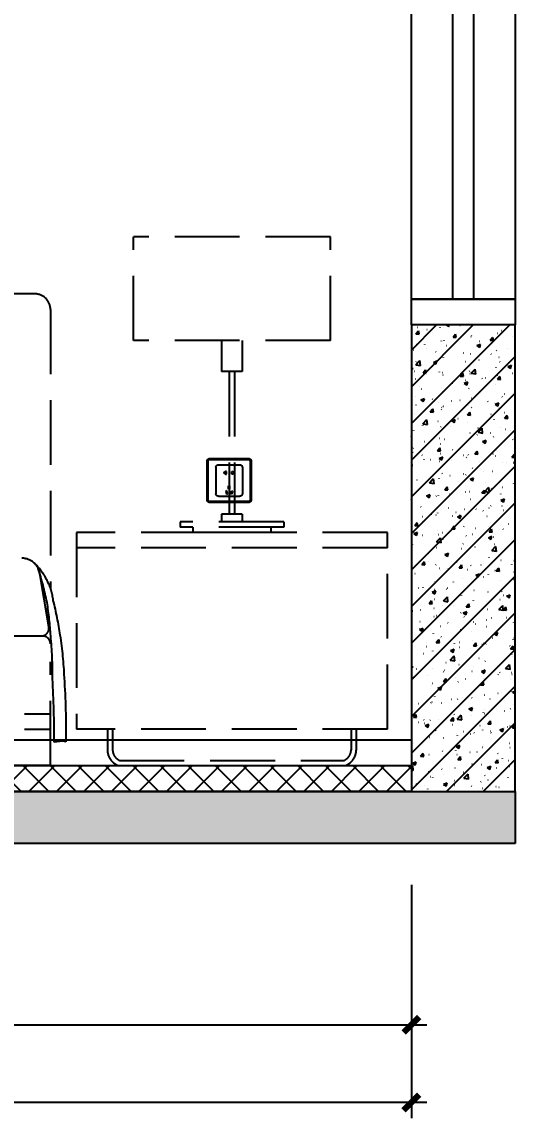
# Model space of a CAD drawing. Extents: x 468514 to 728049, y -74127 to 69080.
# Drawn here: x 505249 to 506200, y -71207 to -69092 of the extents above; entities that cross this region are included whole.
import ezdxf

# ---------------------------------------------------------------- set-up
doc = ezdxf.new("R2010")
doc.units = 0
doc.header["$LTSCALE"] = 500
doc.header["$MEASUREMENT"] = 0
doc.linetypes.add('DASH', pattern=[0.35, 0.25, -0.1])
doc.layers.get('Defpoints').update_dxf_attribs({"color": 229})
for name, color, linetype in [('E 立面墙体', 245, 'Continuous'), ('E 立面家具、洁具', 153, 'Continuous'), ('E 立面标注尺寸', 9, 'Continuous'), ('E 立面装饰完成线', 225, 'Continuous'), ('E 立面门', 107, 'Continuous')]:
    doc.layers.add(name, color=color, linetype=linetype)
doc.styles.add('PDC DIM', font='PMingLiU-ExtB.ttf', dxfattribs={"width": 0.85})
doc.dimstyles.new('PDC-A2', dxfattribs={"dimscale": 0, "dimtxt": 2.5, "dimasz": 1, "dimexe": 1, "dimexo": 1, "dimgap": 0.7, "dimtad": 1, "dimdec": 0, "dimtxsty": 'PDC DIM', "dimblk": 'ARCHTICK', "dimcen": 1, "dimdle": 1, "dimclrd": 8, "dimclre": 8, "dimclrt": 9, "dimadec": 0, "dimazin": 0, "dimtfac": 1, "dimtdec": 0, "dimtix": 1, "dimtmove": 2, "dimatfit": 3, "dimldrblk": 'PDC A2 T R', "dimfxl": 10, "dimfxlon": 1, "dimarcsym": 0})

# ---------------------------------------------------------------- blocks, each defined once
blk = doc.blocks.new('4545')
at = {"linetype": 'DASH', "lineweight": -2}
for p, q in [((509313, -71440.6), (508933, -71440.6)), ((508933, -71640.6), (508933, -71440.6)), ((509313, -71640.6), (509313, -71440.6)), ((508743, -71550.6), (507003, -71550.6)), ((508773, -71580.6), (508773, -72121.2)), ((509313, -71640.6), (508933, -71640.6)), ((509103, -71640.6), (509103, -71700.6)), ((509143, -71640.6), (509143, -71700.6)), ((509143, -71700.6), (509103, -71700.6)), ((509118, -71700.6), (509118, -71975.6)), ((509128, -71700.6), (509128, -71975.6)), ((509143, -71975.6), (509103, -71975.6)), ((509103, -71975.6), (509103, -71990.6)), ((509143, -71975.6), (509143, -71990.6)), ((509223, -71990.6), (509023, -71990.6)), ((509023, -71990.6), (509023, -72000.6)), ((509223, -72000.6), (509023, -72000.6)), ((509048, -72000.6), (509048, -72010.6)), ((509198, -72000.6), (509198, -72010.6)), ((509223, -71990.6), (509223, -72000.6)), ((509423, -72010.6), (508823, -72010.6)), ((508823, -72010.6), (508823, -72390.6)), ((509198, -72010.6), (509048, -72010.6)), ((509198, -72010.6), (509048, -72010.6)), ((509148, -72010.6), (509098, -72010.6)), ((509423, -72390.6), (509423, -72010.6)), ((509423, -72040.6), (508823, -72040.6)), ((508770, -72193.1), (508752.6, -72089.8)), ((508758, -72210.6), (506988, -72210.6)), ((508773, -72460.6), (508773, -72260.6)), ((506973, -72360.6), (508773, -72360.6)), ((506973, -72390.6), (508773, -72390.6)), ((509423, -72390.6), (508823, -72390.6)), ((508883, -72390.6), (508883, -72430.7)), ((508893, -72390.6), (508893, -72430.7)), ((508796.5, -72413.5), (508780.2, -72415.6)), ((508803.3, -72414.6), (508796.5, -72413.5)), ((508773, -72460.6), (508698, -72460.6)), ((508904.4, -72460.6), (509341.6, -72460.6)), ((508906.3, -72450.6), (509339.6, -72450.6))]:
    blk.add_line(p, q, dxfattribs=at)
at = {"linetype": 'DASH'}
for p, q in [((509353, -72390.6), (509353, -72430.7)), ((509363, -72390.6), (509363, -72430.7))]:
    blk.add_line(p, q, dxfattribs=at)
at = {"linetype": 'DASH', "lineweight": -2}
for centre, radius, start, end in [((508743, -71580.6, 0), 30, 0, 90), ((508718.1, -72095.6, 0), 35, 9.588, 90), ((508659.3, -72157.3), 120.2, 7.2679, 45.8329), ((508045.6, -72298.6, 0), 737, 11.9757, 17.2395), ((508092.9, -72251.7, 0), 681.9, 3.4687, 8.941), ((508064.2, -72321.4), 736.5, 8.7891, 14.0907), ((508755.2, -72195.6, 0), 15, 270, 9.588), ((508758, -72225.6, 0), 15, 0, 90), ((508025.3, -72282, 0), 751.7, 359.1544, 5.4636), ((508064.2, -72321.4), 736.5, 2.3717, 8.7891), ((507131.5, -72398.5, 0), 1648.8, 359.4047, 3.6643), ((507147.2, -72396.5), 1656.3, 359.3735, 3.6527), ((508915.8, -72429.8), 32.9, 181.51, 249.5862), ((508915.8, -72429.8), 22.9, 181.51, 245.4679)]:
    blk.add_arc(centre, radius, start, end, dxfattribs=at)
at = {"linetype": 'DASH'}
for radius, start in [(22.9, 294.5321), (32.9, 290.4138)]:
    blk.add_arc((509330.1, -72429.8), radius, start, 358.49, dxfattribs=at)
blk = doc.blocks.new('ffffaasd')
at = {"linetype": 'DASH', "lineweight": -2, "ltscale": 20}
for p, q in [((69855.2, 418079.7), (69855.2, 418028.7)), ((69901.2, 418084.7), (69860.2, 418084.7)), ((69906.2, 418079.7), (69906.2, 418028.7)), ((69901.2, 418023.7), (69860.2, 418023.7))]:
    blk.add_line(p, q, dxfattribs=at)
for points in [[(69843.2, 418011.7), (69918.2, 418011.7, 0.414214), (69923.2, 418016.7), (69923.2, 418091.7, 0.414214), (69918.2, 418096.7), (69843.2, 418096.7, 0.414214), (69838.2, 418091.7), (69838.2, 418016.7, 0.414214)], [(69843.2, 418013.7), (69918.2, 418013.7, 0.414214), (69921.2, 418016.7), (69921.2, 418091.7, 0.414214), (69918.2, 418094.7), (69843.2, 418094.7, 0.414214), (69840.2, 418091.7), (69840.2, 418016.7, 0.414214)]]:
    blk.add_lwpolyline(points, format="xyb", close=True, dxfattribs=at)
for points in [[(69873.7, 418066.6), (69875.7, 418066.6), (69875.7, 418071.6), (69873.7, 418071.6)], [(69887.7, 418066.6), (69885.7, 418066.6), (69885.7, 418071.6), (69887.7, 418071.6)]]:
    blk.add_lwpolyline(points, dxfattribs=at)
for points in [[(69875.8, 418028.1), (69877.7, 418028.6), (69876.2, 418034.4), (69874.2, 418033.9)], [(69879.7, 418037.6), (69881.7, 418037.6), (69881.7, 418043.6), (69879.7, 418043.6)], [(69885.6, 418028.1), (69883.7, 418028.6), (69885.2, 418034.4), (69887.2, 418033.9)]]:
    blk.add_lwpolyline(points, close=True, dxfattribs=at)
for centre, radius, start, end in [((69860.2, 418079.7), 5, 90, 180), ((69873.9, 418069.1), 2.51, 93.6471, 266.3529), ((69887.5, 418069.1), 2.51, 273.6471, 86.3529), ((69901.2, 418079.7), 5, 0, 90), ((69860.2, 418028.7), 5, 180, 270), ((69901.2, 418028.7), 5, 270, 0)]:
    blk.add_arc(centre, radius, start, end, dxfattribs=at)
blk = doc.blocks.new('d34')
at = {"linetype": 'ByBlock', "lineweight": -2}
blk.add_blockref('ffffaasd', (0, 0), dxfattribs=at)
blk = doc.blocks.new('_ArchTick')
at = {"color": 0, "linetype": 'ByBlock', "const_width": 0.4}
blk.add_lwpolyline([(-0.5, -0.5), (0.5, 0.5)], dxfattribs=at)
blk = doc.blocks.new('*D1929')
at = {"layer": 'Defpoints', "color": 0, "transparency": 16777216}
for p in [(502800.4, -70726.5), (506000.4, -70726.5), (506000.4, -71026.5)]:
    blk.add_point(p, dxfattribs=at)
at = {"layer": 'E 立面标注尺寸', "color": 8, "lineweight": -2, "transparency": 16777216}
for p, q in [((502800.4, -70756.5), (502800.4, -71056.5)), ((506000.4, -70756.5), (506000.4, -71056.5)), ((502770.4, -71026.5), (506030.4, -71026.5))]:
    blk.add_line(p, q, dxfattribs=at)
at = {"layer": 'E 立面标注尺寸', "color": 8, "lineweight": -2, "transparency": 16777216, "xscale": 30.00000447440561, "yscale": 30.00000447440561, "zscale": 30.00000447440561, "rotation": 180}
blk.add_blockref('_ArchTick', (502800.4, -71026.5), dxfattribs=at)
at = {"layer": 'E 立面标注尺寸', "color": 8, "lineweight": -2, "transparency": 16777216, "xscale": 30.00000447440561, "yscale": 30.00000447440561, "zscale": 30.00000447440561}
blk.add_blockref('_ArchTick', (506000.4, -71026.5), dxfattribs=at)
at = {"layer": 'E 立面标注尺寸', "color": 9, "transparency": 16777216, "insert": (504400.4, -70963.7), "char_height": 75, "attachment_point": 5, "style": 'PDC DIM'}
blk.add_mtext('3200', dxfattribs=at)
blk = doc.blocks.new('PDC A2 T R')
at = {"color": 0, "linetype": 'ByBlock'}
blk.add_line((0, 0), (-2, 0), dxfattribs=at)
for points in [[(-2.147, 0.886), (-1.491, 1.345), (-0.6, 0), (0, 0)], [(-2.147, -0.886), (-1.491, -1.345), (-0.6, 0), (0, 0)]]:
    blk.add_solid(points, dxfattribs=at)
blk = doc.blocks.new('*D1930')
at = {"layer": 'Defpoints', "color": 0, "transparency": 16777216}
for p in [(501700.4, -70726.5), (506000.4, -70726.5), (501700.4, -71176.5)]:
    blk.add_point(p, dxfattribs=at)
at = {"layer": 'E 立面标注尺寸', "color": 8, "lineweight": -2, "transparency": 16777216}
for p, q in [((501700.4, -70876.5), (501700.4, -71206.5)), ((506000.4, -70876.5), (506000.4, -71206.5)), ((506030.4, -71176.5), (501670.4, -71176.5))]:
    blk.add_line(p, q, dxfattribs=at)
at = {"layer": 'E 立面标注尺寸', "color": 8, "lineweight": -2, "transparency": 16777216, "xscale": 30.00000447440561, "yscale": 30.00000447440561, "zscale": 30.00000447440561, "rotation": 180}
blk.add_blockref('_ArchTick', (501700.4, -71176.5), dxfattribs=at)
at = {"layer": 'E 立面标注尺寸', "color": 8, "lineweight": -2, "transparency": 16777216, "xscale": 30.00000447440561, "yscale": 30.00000447440561, "zscale": 30.00000447440561}
blk.add_blockref('_ArchTick', (506000.4, -71176.5), dxfattribs=at)
at = {"layer": 'E 立面标注尺寸', "color": 9, "transparency": 16777216, "insert": (503850.4, -71113.7), "char_height": 75, "attachment_point": 5, "style": 'PDC DIM'}
blk.add_mtext('4300', dxfattribs=at)

msp = doc.modelspace()

# ---------------------------------------------------------------- hatches: boundary and pattern name
at = {"layer": 'E 立面墙体'}
h = msp.add_hatch(dxfattribs=at)
h.set_pattern_fill('钢筋混凝土', color=250, scale=10, pattern_type=2)
h.set_pattern_definition([(45, (4306.397, -72201.5), (-35.355339, 35.355339), []), (50, (4306.397, -72201.5), (71.726018, -6.2752135), [7.5, -82.5]), (355, (4306.4, -72201.5), (-13.875133, 75.219213), [6, -66]), (100.4514, (4312.374, -72202.02), (57.850938, 68.943954), [6.374019, -70.114211]), (46.1842, (4306.4, -72181.5), (106.724105, -16.551901), [11.25, -123.75]), (96.6356, (4315.29, -72182.88), (93.46627, 97.411787), [9.561029, -105.1713]), (351.1842, (4306.4, -72181.5), (93.466195, 97.41186), [9, -99]), (21, (4316.397, -72186.5), (59.690705, -40.261889), [7.5, -82.5]), (326, (4316.4, -72186.5), (24.331533, 72.515005), [6, -66]), (71.4514, (4321.37, -72189.855), (84.022263, 32.25305), [6.374019, -70.114211]), (37.5, (4306.397, -72201.5), (1.2159855, 33.2893854), [0.5, -65.2, 0.5, -67, 0.5, -66.25]), (7.5, (4306.397, -72201.5), (26.3069537, 39.4411712), [0.5, -38.2, 0.5, -63.7, 0.5, -25.25]), (327.5, (4284.097, -72201.5), (53.3822436, -2.2554872), [0.5, -25, 0.5, -78, 0.5, -103.5]), (317.5, (4274.097, -72201.5), (58.318617, 10.0104982), [0.5, -32.5, 0.5, -51.8, 0.5, -73.5])])
h.paths.add_polyline_path([(506000.4, -70576.5), (506200.4, -70576.5), (506200.4, -69676.5), (506000.4, -69676.5)])
h = msp.add_hatch(dxfattribs=at)
h.set_pattern_fill('ANSI37', color=250, scale=300)
h.set_pattern_definition([(45, (8256.397, -72201.5), (-26.5165043, 26.5165043), []), (135, (8256.397, -72201.5), (-26.5165043, -26.5165043), [])])
h.paths.add_polyline_path([(501700.4, -70526.5), (506000.4, -70526.5), (506000.4, -70576.5), (501700.4, -70576.5)])
h = msp.add_hatch(color=250, dxfattribs=at)
h.dxf.hatch_style = 1
h.paths.add_polyline_path([(506200.4, -70676.5), (501500.4, -70676.5), (501500.4, -70576.5), (506200.4, -70576.5)])

# ---------------------------------------------------------------- linework, layer by layer
for points in [[(506000.4, -70576.5), (506200.4, -70576.5), (506200.4, -69676.5), (506000.4, -69676.5)], [(506200.4, -70676.5), (501500.4, -70676.5), (501500.4, -70576.5), (506200.4, -70576.5)]]:
    msp.add_lwpolyline(points, close=True, dxfattribs=at)
at = {"layer": 'E 立面家具、洁具'}
msp.add_line((501700.4, -70476.5), (506000.4, -70476.5), dxfattribs=at)
at = {"layer": 'E 立面装饰完成线'}
msp.add_lwpolyline([(501700.4, -70526.5), (506000.4, -70526.5), (506000.4, -70576.5), (501700.4, -70576.5)], close=True, dxfattribs=at)
at = {"layer": 'E 立面门'}
for points in [[(506200.4, -69626.5), (506000.4, -69626.5), (506000.4, -68076.5), (506200.4, -68076.5)], [(506080.4, -68076.5), (506120.4, -68076.5), (506120.4, -69626.5), (506080.4, -69626.5)], [(506000.4, -69626.5), (506200.4, -69626.5), (506200.4, -69676.5), (506000.4, -69676.5)]]:
    msp.add_lwpolyline(points, close=True, dxfattribs=at)

# ---------------------------------------------------------------- block references
at = {"layer": 'E 立面家具、洁具'}
msp.add_blockref('4545', (-3468.9, 1934.1), dxfattribs=at)
at = {"layer": 'E 立面家具、洁具', "linetype": 'DASH', "ltscale": 20, "xscale": -1}
msp.add_blockref('d34', (575529.5, -488030.7), dxfattribs=at)

# ---------------------------------------------------------------- dimensions: what is measured, and where the dimension line sits
at = {"layer": 'E 立面标注尺寸'}
for base, p1, p2, picture, middle in [((501700.4, -71176.5), (506000.4, -70726.5), (501700.4, -70726.5), '*D1930', (503850.4, -71113.7)), ((506000.4, -71026.5), (502800.4, -70726.5), (506000.4, -70726.5), '*D1929', (504400.4, -70963.7))]:
    dim = msp.add_linear_dim(base=base, p1=p1, p2=p2, dimstyle='PDC-A2', override={"dimscale": 30.000004}, dxfattribs=at)
    dim.commit()
    dim.dimension.update_dxf_attribs({"geometry": picture, "text_midpoint": middle})

doc.saveas('drawing.dxf')
